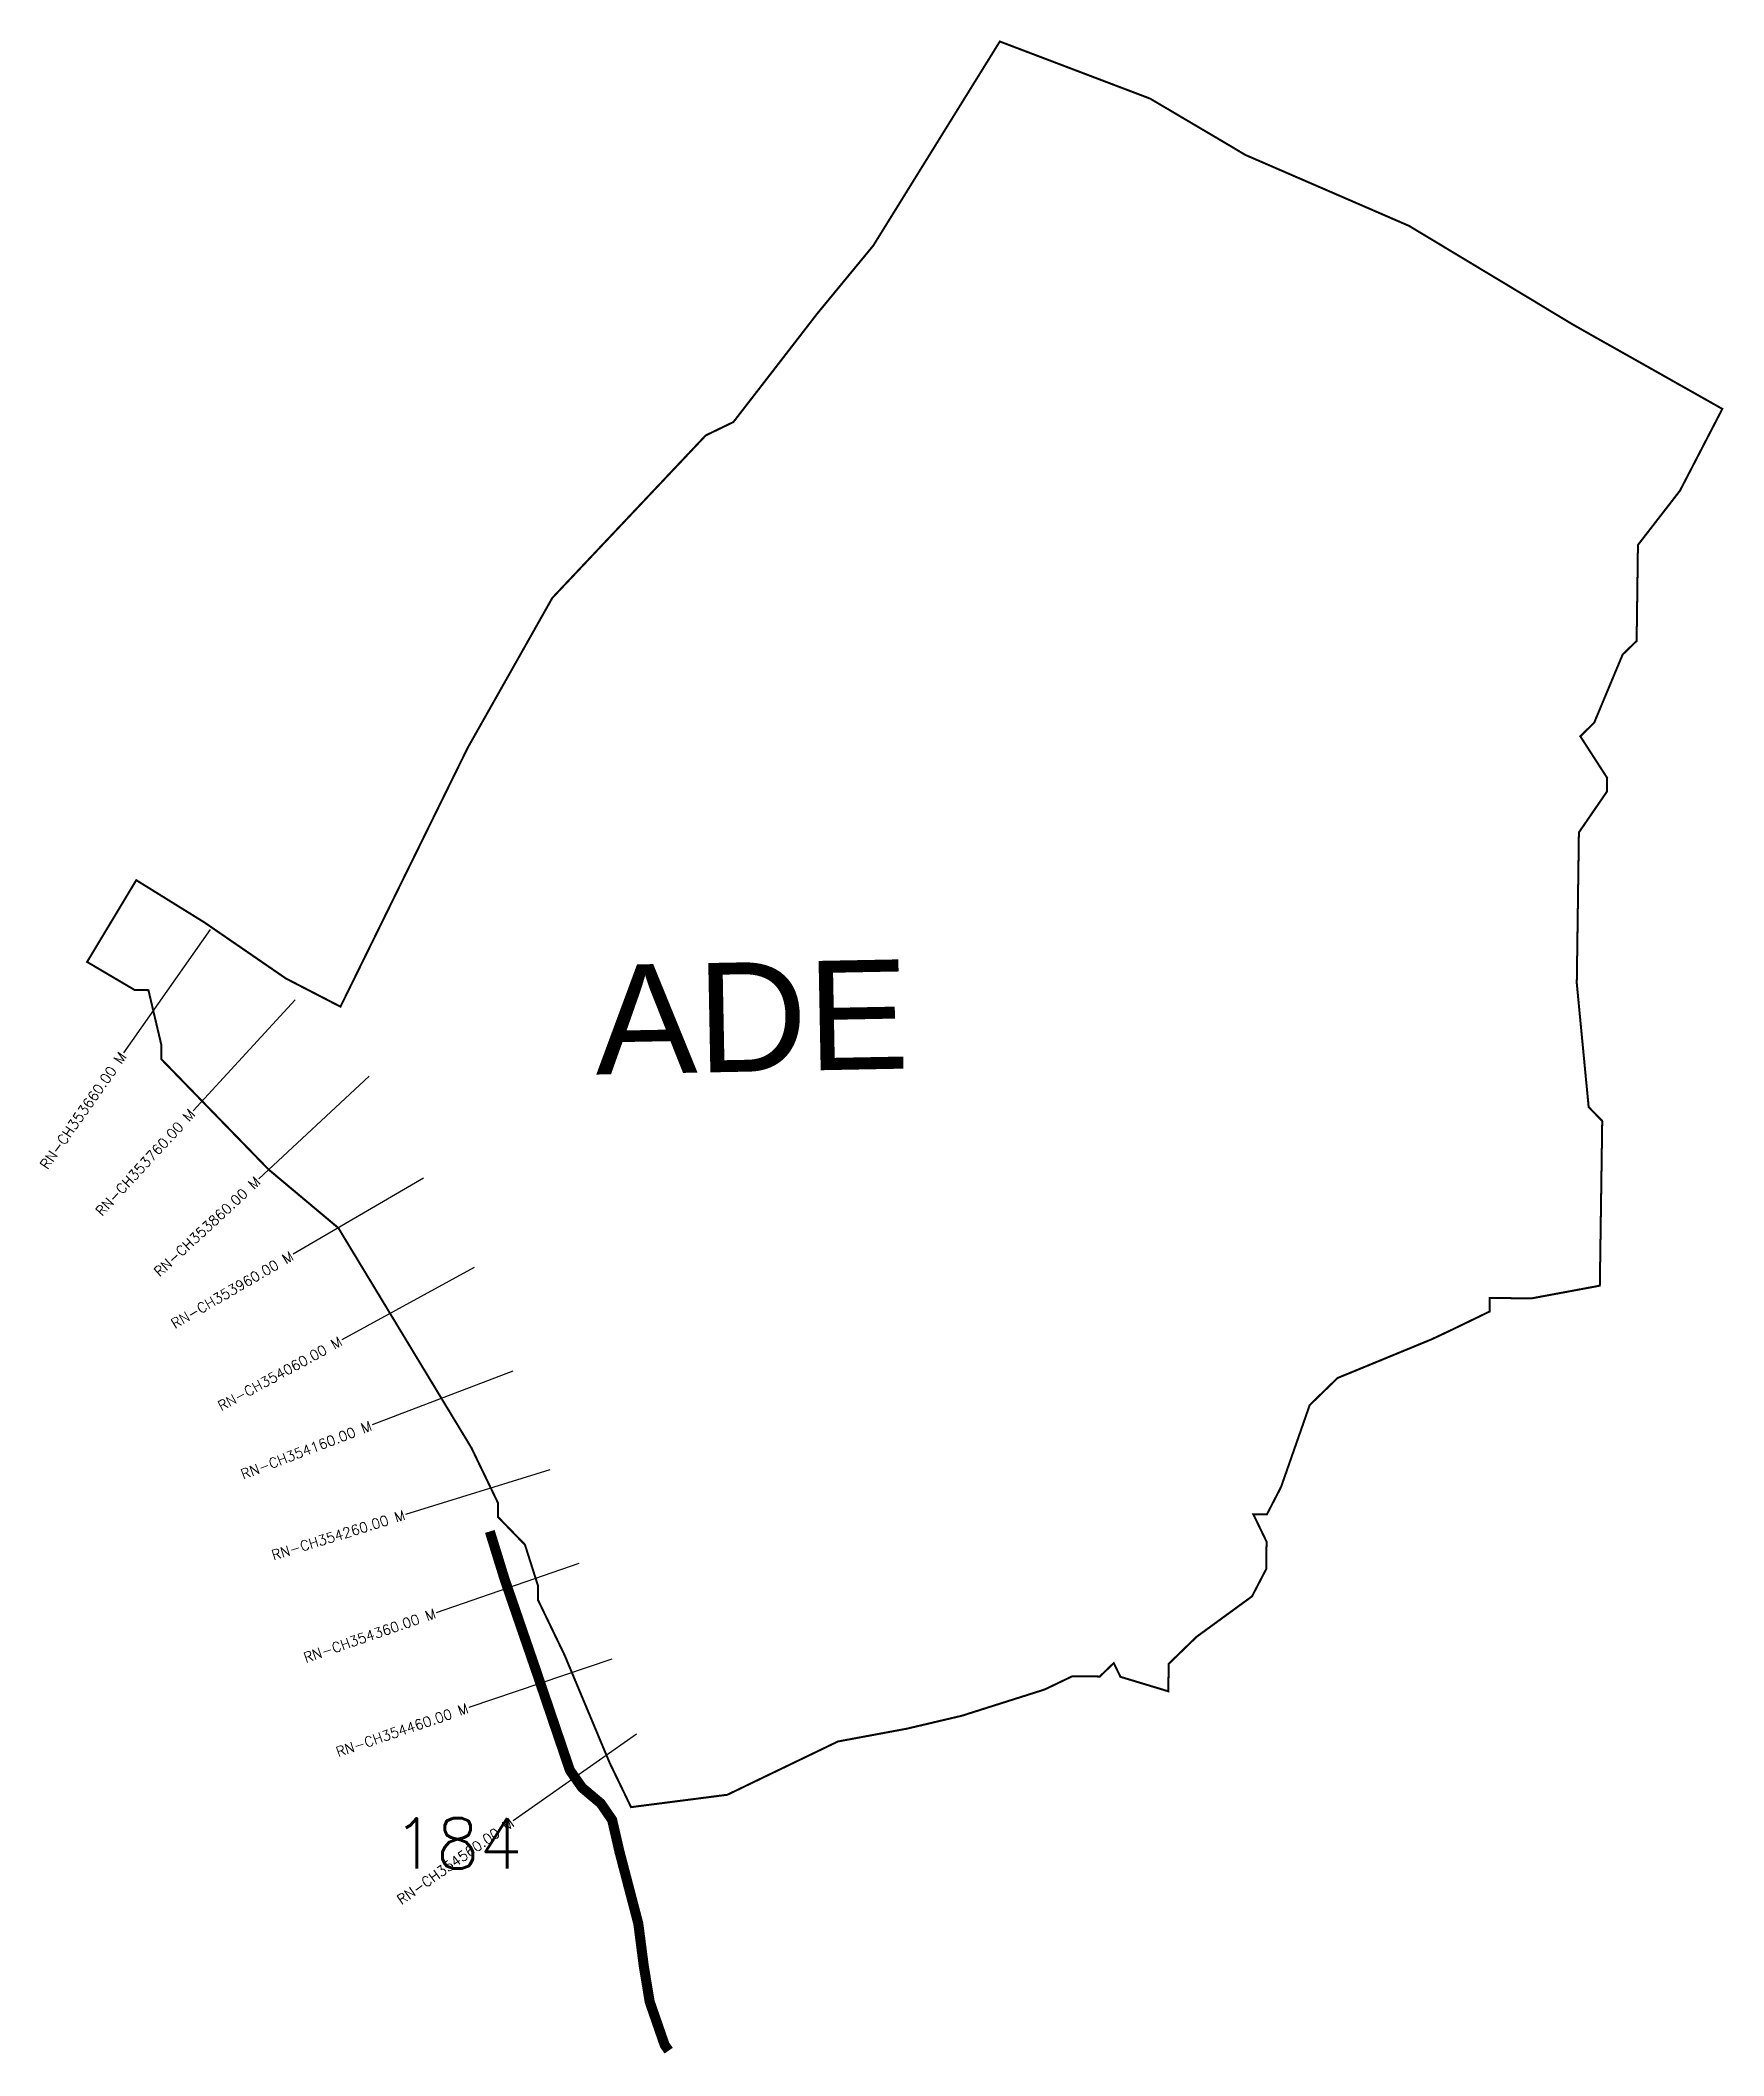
# Model space of a CAD drawing. Header units: metres. Extents: x 295401 to 297075, y 1978037 to 1980041.
import ezdxf
from ezdxf.enums import TextEntityAlignment as Align

# ---------------------------------------------------------------- set-up
doc = ezdxf.new("R2010")
doc.units = ezdxf.units.M
doc.header["$MEASUREMENT"] = 0
for name, color, linetype in [('ARTIFICIALLY PROTECTED', 4, 'Continuous'), ('CS', 134, 'Continuous'), ('CSMark', 6, 'Continuous'), ('VILLAGE NAME', 250, 'Continuous')]:
    doc.layers.add(name, color=color, linetype=linetype)
doc.styles.get("Standard").update_dxf_attribs({"font": 'simplex.shx'})

msp = doc.modelspace()

# ---------------------------------------------------------------- linework, layer by layer
at = {"color": 6, "const_width": 2, "flags": 128}
msp.add_lwpolyline([(295495, 1979096.6), (295447.7, 1979124.5), (295496.6, 1979205.8), (295564.3, 1979163.8), (295645.4, 1979108), (295699.6, 1979080), (295771, 1979225.3), (295826.2, 1979337.6), (295892.8, 1979455.6), (295910.2, 1979486.5), (296062.7, 1979648.1), (296090.2, 1979661.4), (296148.6, 1979736.9), (296173.7, 1979769.4), (296229.3, 1979836.9), (296292.2, 1979938.4), (296355.1, 1980039.9), (296504.5, 1979983.1), (296587, 1979934.4), (296599.2, 1979927.1), (296700, 1979883.4), (296762, 1979856.5), (296882.9, 1979783.7), (296906.5, 1979769.4), (296924.5, 1979758.6), (296941, 1979749.2), (296985.2, 1979724.3), (297073.4, 1979674.5), (297031.3, 1979593.2), (296989.5, 1979539.2), (296988.2, 1979443.7), (296974.3, 1979430.2), (296946, 1979362.4), (296932.2, 1979348.9), (296958.9, 1979307.5), (296958.7, 1979293.9), (296930.8, 1979253.3), (296928.7, 1979103.2), (296940.5, 1978980.2), (296954, 1978966.3), (296951.6, 1978802.5), (296883.2, 1978789.8), (296842.2, 1978790.4), (296842, 1978776.8), (296801.3, 1978757.1), (296784, 1978749), (296724, 1978724.3), (296690.9, 1978710.7), (296663.2, 1978683.8), (296634.7, 1978602.3), (296620.7, 1978575.2), (296607.1, 1978575.2), (296620.3, 1978547.9), (296619.9, 1978520.6), (296605.8, 1978493.5), (296550.7, 1978453.3), (296523, 1978426.4), (296522.6, 1978399.1), (296475, 1978413.5), (296468.4, 1978427.2), (296454.5, 1978413.8), (296427.2, 1978414.1), (296399.7, 1978400.9), (296317.4, 1978374.8), (296262.6, 1978361.9), (296194.2, 1978349.2), (296084.2, 1978296.2), (295988.5, 1978283.9), (295967.2, 1978328), (295922.4, 1978435.1), (295895.9, 1978490.1), (295896.1, 1978503.7), (295883, 1978544.9), (295856.1, 1978572.6), (295856.3, 1978586.2), (295829.8, 1978641.2), (295697.5, 1978859.9), (295628.2, 1978918), (295521.4, 1979027.9), (295521.6, 1979041.6), (295508.7, 1979096.4), (295495, 1979096.6)], dxfattribs=at)
at = {"layer": 'ARTIFICIALLY PROTECTED', "const_width": 10, "flags": 128}
msp.add_lwpolyline([(295848.1, 1978558.1), (295862.7, 1978510.8), (295893.7, 1978420.7), (295927.7, 1978320.5), (295939.8, 1978303.3), (295958.4, 1978287.6), (295969.7, 1978271.2), (295977, 1978239.5), (295995.7, 1978168.1), (296001.1, 1978126.2), (296007, 1978090.4), (296021.9, 1978047.4), (296025.9, 1978041.7)], dxfattribs=at)
at = {"layer": 'CS'}
for p, q in [((295570, 1979156.9), (295484, 1979034)), ((295654.6, 1979086.9), (295553, 1978976.5)), ((295728.3, 1979010.9), (295618.4, 1978908.9)), ((295782.2, 1978909.3), (295652.6, 1978833.7)), ((295832.5, 1978820.5), (295700.9, 1978748.6)), ((295871.1, 1978717.6), (295731, 1978664)), ((295907.7, 1978619.3), (295764.4, 1978575.1)), ((295936.7, 1978526.1), (295794.9, 1978477.3)), ((295969.3, 1978431.2), (295827.3, 1978383)), ((295994, 1978356.6), (295871.2, 1978270.4))]:
    msp.add_line(p, q, dxfattribs=at)

# ---------------------------------------------------------------- texts
at = {"insert": (295751.8, 1978272.8), "char_height": 50, "attachment_point": 1}
msp.add_mtext_dynamic_manual_height_columns('184', width=84.374, gutter_width=1, heights=[74.2], dxfattribs=at)
at = {"layer": 'CSMark'}
for s, rotation, p in [('RN-CH353660.00 M', 55.0271, (295483.4, 1979033.2)), ('RN-CH353760.00 M', 47.3656, (295552.3, 1978975.8)), ('RN-CH353860.00 M', 42.8624, (295617.6, 1978908.2)), ('RN-CH353960.00 M', 30.2481, (295651.7, 1978833.2)), ('RN-CH354060.00 M', 28.6535, (295700, 1978748.1)), ('RN-CH354160.00 M', 20.9489, (295730.1, 1978663.7)), ('RN-CH354260.00 M', 17.1487, (295763.4, 1978574.8)), ('RN-CH354360.00 M', 19.0007, (295793.9, 1978477)), ('RN-CH354460.00 M', 18.7421, (295826.3, 1978382.7)), ('RN-CH354560.00 M', 35.0907, (295870.4, 1978269.8))]:
    msp.add_text(s, height=10, rotation=rotation, dxfattribs=at).set_placement(p, align=Align.MIDDLE_RIGHT)
at = {"layer": 'VILLAGE NAME', "insert": (295951.5, 1979121.2), "char_height": 108.748, "attachment_point": 1, "rotation": 1.1028}
msp.add_mtext_dynamic_manual_height_columns('{\\fArial|b0|i0|c0|p34;ADE}', width=1571.314, gutter_width=543.7, heights=[0], dxfattribs=at)

doc.saveas('drawing.dxf')
